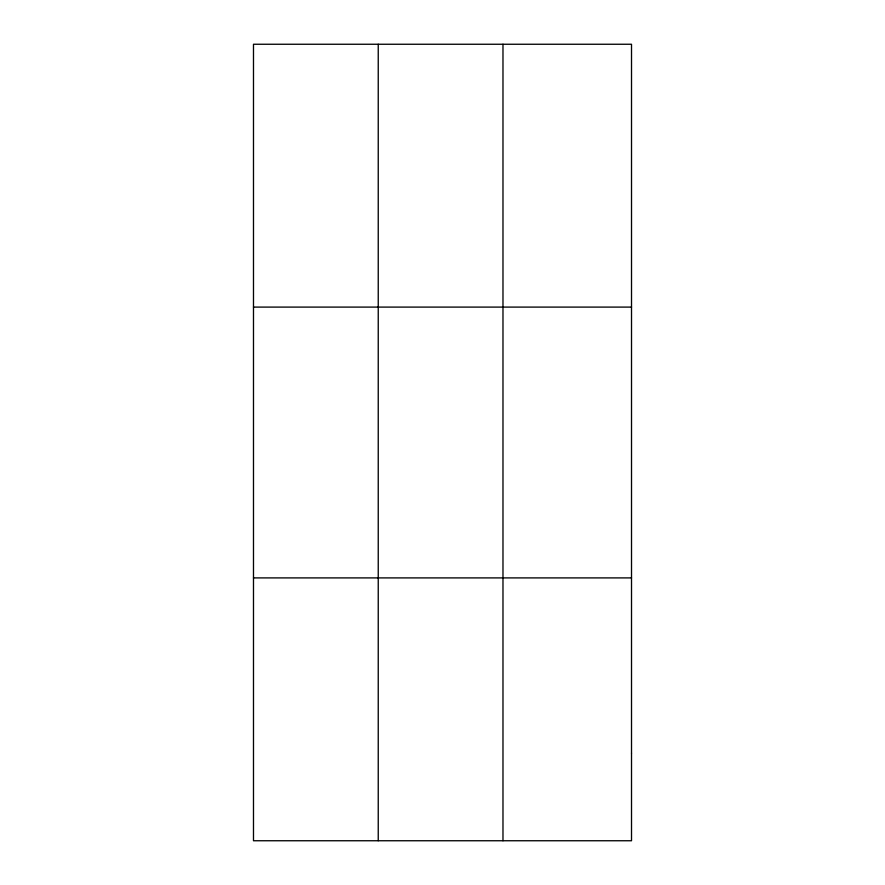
<?xml version="1.0" encoding="UTF-8"?>
<svg xmlns="http://www.w3.org/2000/svg" width="885" height="885" viewBox="0 0 885 885"><rect width="100%" height="100%" fill="white"/><g stroke="black" fill="none" stroke-linecap="round" stroke-linejoin="round"><path stroke-width="1.33" d="M253.486 307.095L631.514 307.095M253.486 577.905L631.514 577.905M502.979 44.25L502.979 840.75M378.238 44.25L378.238 840.75M631.514 753.135L631.514 840.75L253.486 840.75L253.486 44.25L631.514 44.25L631.514 753.135"/></g></svg>
